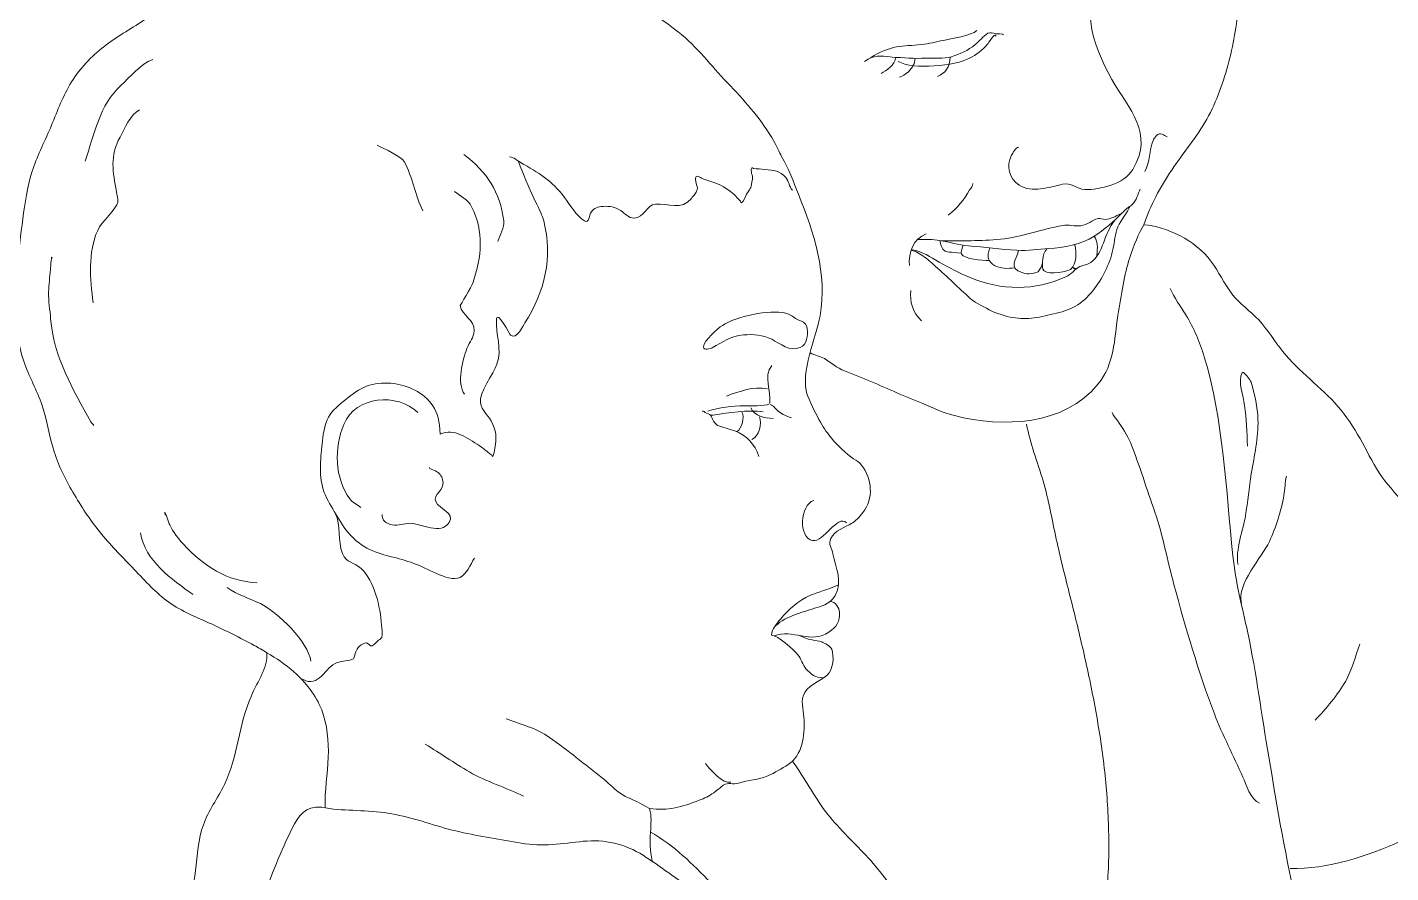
# Model space of a CAD drawing. Header units: feet. Extents: x 89 to 238, y -57 to 31.
# Drawn here: x 160.74 to 161.901, y -38.297 to -37.577 of the extents above; entities that cross this region are included whole.
import ezdxf

# ---------------------------------------------------------------- set-up
doc = ezdxf.new("R2010")
doc.units = ezdxf.units.FT
doc.header["$MEASUREMENT"] = 0
doc.layers.add('inner', color=1, linetype='Continuous')
doc.layers.add('outer', color=3, linetype='Continuous')

msp = doc.modelspace()

# ---------------------------------------------------------------- linework, layer by layer
at = {"layer": 'inner', "lineweight": 5}
for points, knots in [([(160.9103, -37.5403), (160.9208, -37.5364), (160.9324, -37.5339), (160.9372, -37.5314), (160.9662, -37.5163), (161, -37.5123), (161.0323, -37.51), (161.0539, -37.5086), (161.0748, -37.5093), (161.0962, -37.5103), (161.1081, -37.5109), (161.1205, -37.5094), (161.1323, -37.5116), (161.1901, -37.522), (161.2474, -37.5449), (161.294, -37.5812), (161.3104, -37.594), (161.3214, -37.6095), (161.3356, -37.6242), (161.3497, -37.6389), (161.3627, -37.6532), (161.3734, -37.6708), (161.3779, -37.6783), (161.3798, -37.6836), (161.3819, -37.6872), (161.388, -37.6975), (161.3918, -37.7082), (161.3962, -37.7193), (161.4094, -37.7519), (161.421, -37.7872), (161.4146, -37.8227), (161.4113, -37.8411), (161.3975, -37.8706), (161.4037, -37.8902), (161.4122, -37.9101), (161.4181, -37.9195), (161.4243, -37.9271), (161.4296, -37.9335), (161.4365, -37.9398), (161.4432, -37.9447), (161.4454, -37.9462), (161.4482, -37.9476), (161.45, -37.9499), (161.459, -37.9619), (161.4604, -37.9783), (161.4511, -37.9903), (161.4484, -37.9943), (161.4445, -37.9979), (161.4417, -37.9995), (161.4355, -38.0031), (161.4272, -38.0055), (161.4237, -38.0125), (161.4215, -38.0169), (161.4246, -38.0212), (161.4255, -38.0254), (161.4283, -38.0375), (161.4337, -38.0488), (161.4276, -38.061), (161.4221, -38.0695), (161.4152, -38.0699), (161.41, -38.0718), (161.399, -38.0758), (161.3831, -38.0789), (161.3752, -38.0886)], [0, 0, 0, 0, 1, 1, 1, 2, 2, 2, 3, 3, 3, 4, 4, 4, 5, 5, 5, 6, 6, 6, 7, 7, 7, 8, 8, 8, 9, 9, 9, 10, 10, 10, 10.876659, 10.876659, 10.876659, 11.876659, 11.876659, 11.876659, 12.876659, 12.876659, 12.876659, 13.876659, 13.876659, 13.876659, 14.876659, 14.876659, 14.876659, 15.876659, 15.876659, 15.876659, 16.876659, 16.876659, 16.876659, 17.876659, 17.876659, 17.876659, 18.876659, 18.876659, 18.876659, 19.876659, 19.876659, 19.876659, 20.768476, 20.768476, 20.768476, 20.768476]), ([(161.5838, -37.6793), (161.5811, -37.6795), (161.5788, -37.684), (161.5777, -37.6861), (161.573, -37.6955), (161.5752, -37.7056), (161.5841, -37.7115), (161.5949, -37.7185), (161.6099, -37.7132), (161.6211, -37.7107), (161.6282, -37.7091), (161.6332, -37.7149), (161.64, -37.7152), (161.6529, -37.7156), (161.6735, -37.7106), (161.6809, -37.6982), (161.6994, -37.6671), (161.6776, -37.6472), (161.6632, -37.6216), (161.6457, -37.5904), (161.6337, -37.5551), (161.659, -37.5244)], [0, 0, 0, 0, 1, 1, 1, 2, 2, 2, 3, 3, 3, 4, 4, 4, 5, 5, 5, 6, 6, 6, 7, 7, 7, 7]), ([(161.5708, -37.5836), (161.5714, -37.5825), (161.5644, -37.5826), (161.5639, -37.5826), (161.5617, -37.5823), (161.5597, -37.5809), (161.5576, -37.5822), (161.5534, -37.5849), (161.5504, -37.5887), (161.5467, -37.5918), (161.5405, -37.597), (161.5341, -37.5998), (161.5265, -37.6021), (161.5194, -37.6043), (161.512, -37.6032), (161.5047, -37.6034), (161.4951, -37.6038), (161.4854, -37.6032), (161.4759, -37.6024), (161.4653, -37.6016), (161.4613, -37.6002), (161.4524, -37.6061)], [0, 0, 0, 0, 1, 1, 1, 2, 2, 2, 3, 3, 3, 4, 4, 4, 5, 5, 5, 6, 6, 6, 7, 7, 7, 7]), ([(161.548, -37.5799), (161.5438, -37.5841), (161.5257, -37.5869), (161.5195, -37.5882), (161.5134, -37.5895), (161.5074, -37.5912), (161.501, -37.5918), (161.4845, -37.5934), (161.4748, -37.5919), (161.4577, -37.6032)], [0, 0, 0, 0, 1, 1, 1, 2, 2, 2, 3, 3, 3, 3]), ([(161.5646, -37.5846), (161.5629, -37.5812), (161.5577, -37.591), (161.5573, -37.5915), (161.5533, -37.5963), (161.5475, -37.6005), (161.542, -37.6034), (161.5298, -37.61), (161.4938, -37.6136), (161.4812, -37.6061)], [0, 0, 0, 0, 1, 1, 1, 2, 2, 2, 3, 3, 3, 3]), ([(160.8463, -37.6044), (160.8362, -37.6085), (160.8267, -37.6197), (160.8194, -37.6264), (160.801, -37.6432), (160.7964, -37.6687), (160.7888, -37.691)], [0, 0, 0, 0, 1, 1, 1, 2, 2, 2, 2]), ([(161.4955, -37.6035), (161.4954, -37.6081), (161.4935, -37.611), (161.4898, -37.615), (161.4877, -37.6172), (161.4845, -37.6189), (161.4822, -37.6196)], [0, 0, 0, 0, 1, 1, 1, 2, 2, 2, 2]), ([(160.8351, -37.6474), (160.8267, -37.6515), (160.8228, -37.6633), (160.8186, -37.6706), (160.8094, -37.6868), (160.8126, -37.7004), (160.8154, -37.7172), (160.8159, -37.7201), (160.817, -37.723), (160.8166, -37.7259), (160.8158, -37.7314), (160.8027, -37.7428), (160.7995, -37.75), (160.7911, -37.7688), (160.7929, -37.7916), (160.7956, -37.8116)], [0, 0, 0, 0, 1, 1, 1, 2, 2, 2, 3, 3, 3, 4, 4, 4, 5, 5, 5, 5]), ([(161.6911, -37.6998), (161.6959, -37.6918), (161.6948, -37.6818), (161.6982, -37.6734), (161.6992, -37.6711), (161.7027, -37.6666), (161.7058, -37.668), (161.7074, -37.6686), (161.7087, -37.6698), (161.7102, -37.6704)], [0, 0, 0, 0, 1, 1, 1, 2, 2, 2, 3, 3, 3, 3]), ([(161.0375, -37.6776), (161.0434, -37.6802), (161.058, -37.6873), (161.0604, -37.6915), (161.0679, -37.7047), (161.0697, -37.7201), (161.0763, -37.7335)], [0, 0, 0, 0, 1, 1, 1, 2, 2, 2, 2]), ([(161.1112, -37.6853), (161.1311, -37.7005), (161.142, -37.7172), (161.1453, -37.7418), (161.1461, -37.7478), (161.142, -37.7536), (161.1402, -37.7594)], [0, 0, 0, 0, 1, 1, 1, 2, 2, 2, 2]), ([(161.1574, -37.6908), (161.1703, -37.7244), (161.177, -37.733), (161.1793, -37.7419), (161.1872, -37.7735), (161.1802, -37.8019), (161.1632, -37.8289), (161.1622, -37.8307), (161.1559, -37.8436), (161.1511, -37.8394), (161.1506, -37.839), (161.1395, -37.8177), (161.139, -37.8255), (161.1381, -37.8391), (161.1442, -37.8504), (161.1395, -37.8641), (161.1368, -37.8721), (161.124, -37.8884), (161.1255, -37.8965), (161.127, -37.9042), (161.1308, -37.9058), (161.1345, -37.9123), (161.139, -37.9204), (161.1394, -37.9264), (161.1376, -37.9356), (161.1372, -37.938), (161.1369, -37.9405), (161.1359, -37.9426), (161.1357, -37.9431), (161.1354, -37.9418), (161.135, -37.9414), (161.1341, -37.9406), (161.133, -37.9399), (161.132, -37.9391), (161.1295, -37.9372), (161.1271, -37.935), (161.1244, -37.9333), (161.1145, -37.9273), (161.103, -37.9178), (161.0912, -37.9236), (161.0907, -37.9126), (161.0867, -37.8982), (161.0701, -37.8848), (161.0494, -37.8789), (161.0277, -37.881), (161.0108, -37.8938), (160.9937, -37.9079), (160.9908, -37.9292), (160.9886, -37.9501), (160.9898, -37.9711), (161.0011, -37.9896), (161.0115, -38.0078), (161.028, -38.0219), (161.0483, -38.0278), (161.0691, -38.0329), (161.087, -38.0422), (161.1102, -38.0511), (161.117, -38.0347), (161.1203, -38.0291)], [0, 0, 0, 0, 1, 1, 1, 2, 2, 2, 3, 3, 3, 4, 4, 4, 5, 5, 5, 6, 6, 6, 7, 7, 7, 8, 8, 8, 9, 9, 9, 10, 10, 10, 11, 11, 11, 12, 12, 12, 13, 13, 13, 14, 15, 16, 17, 18, 19, 20, 21, 22, 23, 24, 25, 26, 27, 28, 29, 30, 30, 30, 30]), ([(161.1502, -37.6875), (161.1546, -37.688), (161.1558, -37.6901), (161.1596, -37.6923), (161.1748, -37.7009), (161.1863, -37.7075), (161.1969, -37.7219), (161.2013, -37.7278), (161.2073, -37.738), (161.2139, -37.742), (161.218, -37.7444), (161.218, -37.7366), (161.2197, -37.7344), (161.2223, -37.7309), (161.2255, -37.7298), (161.2299, -37.7296), (161.2357, -37.7293), (161.2398, -37.7301), (161.2446, -37.7331), (161.2483, -37.7353), (161.2514, -37.7397), (161.2564, -37.7396), (161.2647, -37.7395), (161.2668, -37.7283), (161.2744, -37.7276), (161.2854, -37.7267), (161.2967, -37.7337), (161.305, -37.7228), (161.3052, -37.7225), (161.3097, -37.718), (161.3101, -37.7153), (161.3105, -37.7122), (161.3075, -37.7071), (161.3087, -37.7047), (161.3097, -37.7025), (161.3134, -37.7058), (161.3157, -37.7064), (161.3249, -37.7091), (161.3339, -37.7127), (161.3412, -37.7193), (161.3432, -37.7211), (161.345, -37.7233), (161.3468, -37.7253), (161.3471, -37.7257), (161.3472, -37.7268), (161.3476, -37.7266), (161.3502, -37.7253), (161.3505, -37.7216), (161.352, -37.7192), (161.3563, -37.7126), (161.3556, -37.7149), (161.3571, -37.7063), (161.3575, -37.7035), (161.3549, -37.6996), (161.3565, -37.6968), (161.3567, -37.6964), (161.3574, -37.6973), (161.3579, -37.6973), (161.3611, -37.6977), (161.3643, -37.6977), (161.3675, -37.6981), (161.3756, -37.6989), (161.3798, -37.6988), (161.3854, -37.7051), (161.3883, -37.7084), (161.3881, -37.7127), (161.391, -37.7159)], [0, 0, 0, 0, 1, 1, 1, 2, 2, 2, 3, 3, 3, 4, 4, 4, 5, 5, 5, 6, 6, 6, 7, 7, 7, 8, 8, 8, 9, 9, 9, 10, 10, 10, 11, 11, 11, 12, 12, 12, 13, 13, 13, 14, 14, 14, 15, 15, 15, 16, 16, 16, 17, 17, 17, 18, 18, 18, 19, 19, 19, 20, 20, 20, 21, 21, 21, 22, 22, 22, 22]), ([(161.5446, -37.7102), (161.5449, -37.7123), (161.5431, -37.7138), (161.542, -37.7156), (161.5369, -37.724), (161.5319, -37.7312), (161.5236, -37.737)], [0, 0, 0, 0, 1, 1, 1, 2, 2, 2, 2]), ([(161.1032, -37.7169), (161.1085, -37.721), (161.1146, -37.7235), (161.1179, -37.7299), (161.1286, -37.7508), (161.1264, -37.7728), (161.1191, -37.7942), (161.1177, -37.7984), (161.1082, -37.8137), (161.1082, -37.814), (161.1094, -37.8227), (161.1205, -37.8258), (161.12, -37.8355), (161.1197, -37.842), (161.1164, -37.8442), (161.1139, -37.8506), (161.1101, -37.8604), (161.1052, -37.88), (161.1117, -37.8896)], [0, 0, 0, 0, 1, 1, 1, 2, 2, 2, 3, 3, 3, 4, 4, 4, 5, 5, 5, 6, 6, 6, 6]), ([(161.4976, -37.7577), (161.5045, -37.7578), (161.5107, -37.7577), (161.5164, -37.7586), (161.5246, -37.7599), (161.5325, -37.7626), (161.5409, -37.7632), (161.5547, -37.7643), (161.5684, -37.7663), (161.5823, -37.767), (161.5915, -37.7675), (161.6004, -37.7659), (161.6095, -37.7654), (161.6217, -37.7648), (161.6374, -37.762), (161.6479, -37.7551), (161.6567, -37.7492), (161.6645, -37.743), (161.6718, -37.7352), (161.6747, -37.7322), (161.6772, -37.7306), (161.6803, -37.7281), (161.6842, -37.7249), (161.6852, -37.719), (161.6873, -37.7148)], [0, 0, 0, 0, 1, 1, 1, 2, 2, 2, 3, 3, 3, 4, 4, 4, 5, 5, 5, 6, 6, 6, 7, 7, 7, 8, 8, 8, 8]), ([(161.4921, -37.7669), (161.493, -37.7674), (161.496, -37.768), (161.4979, -37.7691), (161.5018, -37.7713), (161.5055, -37.7741), (161.5089, -37.7771), (161.5192, -37.7861), (161.5289, -37.7954), (161.5389, -37.8047), (161.542, -37.8076), (161.545, -37.811), (161.5562, -37.8163), (161.5623, -37.8199), (161.5773, -37.825), (161.5942, -37.8256), (161.6134, -37.8214), (161.6329, -37.8161), (161.6475, -37.802), (161.658, -37.7852), (161.665, -37.7664), (161.6662, -37.7459), (161.6762, -37.7351), (161.6786, -37.7294)], [0, 0, 0, 0, 1, 1, 1, 2, 2, 2, 3, 3, 3, 5, 5, 5, 6, 7, 8, 9, 10, 11, 12, 13, 14.074907, 14.074907, 14.074907, 14.074907]), ([(161.6904, -37.7452), (161.6861, -37.752), (161.6816, -37.763), (161.6781, -37.7739), (161.674, -37.7869), (161.671, -37.8047), (161.6682, -37.8226), (161.665, -37.8437), (161.6655, -37.8632), (161.6514, -37.8808), (161.6228, -37.9166), (161.5702, -37.9181), (161.529, -37.9078), (161.5198, -37.9055), (161.5107, -37.9012), (161.502, -37.8976), (161.4871, -37.8916), (161.4726, -37.8851), (161.4579, -37.8787), (161.4505, -37.8755), (161.4429, -37.8727), (161.4354, -37.8697), (161.4292, -37.8672), (161.4239, -37.8628), (161.4183, -37.8592), (161.4153, -37.8573), (161.41, -37.8567), (161.4061, -37.8542)], [0, 0, 0, 0, 1, 1, 1, 2, 2, 2, 3, 3, 3, 4, 4, 4, 5, 5, 5, 6, 6, 6, 7, 7, 7, 8, 8, 8, 9, 9, 9, 9]), ([(161.4923, -37.7664), (161.5023, -37.7679), (161.5083, -37.7728), (161.5159, -37.7771), (161.5244, -37.7819), (161.5333, -37.7864), (161.5423, -37.7902), (161.5691, -37.8013), (161.5974, -37.8017), (161.6239, -37.7896), (161.6286, -37.7875), (161.6315, -37.783), (161.6359, -37.7809), (161.6389, -37.7795), (161.6424, -37.7794), (161.6452, -37.7774), (161.6563, -37.7693), (161.6556, -37.7536), (161.666, -37.741)], [0, 0, 0, 0, 1, 1, 1, 2, 2, 2, 3, 3, 3, 4, 4, 4, 5, 5, 5, 6, 6, 6, 6]), ([(161.6717, -37.7354), (161.6651, -37.7385), (161.6622, -37.7404), (161.6574, -37.7407), (161.6557, -37.7407), (161.6526, -37.7395), (161.6514, -37.7398), (161.6463, -37.7414), (161.6423, -37.7453), (161.6367, -37.7461), (161.6316, -37.7469), (161.6265, -37.7448), (161.6212, -37.7458), (161.6035, -37.7491), (161.5865, -37.7557), (161.5684, -37.7575), (161.5517, -37.7592), (161.5347, -37.7589), (161.518, -37.7589)], [0, 0, 0, 0, 1, 1, 1, 2, 2, 2, 3, 3, 3, 4, 4, 4, 5, 5, 5, 5.929969, 5.929969, 5.929969, 5.929969]), ([(161.517, -37.7587), (161.5162, -37.7616), (161.5192, -37.7663), (161.5205, -37.7673), (161.5222, -37.7687), (161.525, -37.7683), (161.5348, -37.7694)], [0, 0, 0, 0, 1, 1, 1, 2, 2, 2, 2]), ([(161.5364, -37.7627), (161.5362, -37.7645), (161.534, -37.7684), (161.5351, -37.7702), (161.5377, -37.7746), (161.5525, -37.7758), (161.5587, -37.7757)], [-0.060691, -0.060691, -0.060691, -0.060691, 1, 1, 1, 2, 2, 2, 2]), ([(161.5835, -37.7672), (161.5818, -37.7753), (161.5745, -37.7822), (161.5866, -37.7859), (161.5891, -37.7867), (161.5901, -37.787), (161.5926, -37.787), (161.5954, -37.787), (161.5977, -37.7862), (161.6003, -37.7853), (161.6028, -37.7818), (161.6035, -37.7807), (161.604, -37.778)], [0, 0, 0, 0, 1, 1, 1, 2, 2, 2, 3, 3, 3, 4, 4, 4, 4]), ([(161.6316, -37.7624), (161.6331, -37.7699), (161.6334, -37.7775), (161.628, -37.7834), (161.6204, -37.7864), (161.6059, -37.7879), (161.6043, -37.783), (161.6035, -37.7806), (161.604, -37.7771), (161.6043, -37.7747), (161.6046, -37.7718), (161.6055, -37.768), (161.6076, -37.7659)], [0, 0, 0, 0, 1, 1, 1, 2, 2, 2, 3, 3, 3, 4, 4, 4, 4]), ([(160.7606, -37.7736), (160.7601, -37.7703), (160.7595, -37.78), (160.7592, -37.7833), (160.7586, -37.7897), (160.758, -37.7961), (160.7577, -37.8025), (160.7574, -37.8101), (160.7589, -37.8177), (160.7594, -37.8253), (160.7618, -37.8572), (160.7785, -37.886), (160.7937, -37.913), (160.7944, -37.9141), (160.7954, -37.915), (160.7962, -37.9161)], [0, 0, 0, 0, 1, 1, 1, 2, 2, 2, 3, 3, 3, 4, 4, 4, 5, 5, 5, 5]), ([(161.7128, -37.7994), (161.7158, -37.8073), (161.7219, -37.815), (161.7262, -37.8221), (161.7329, -37.8334), (161.738, -37.8451), (161.7418, -37.8577), (161.7582, -37.9124), (161.7602, -37.9707), (161.7661, -38.0271), (161.7685, -38.0496), (161.774, -38.0707), (161.7788, -38.0927), (161.7862, -38.1275), (161.7907, -38.1633), (161.7967, -38.1984), (161.8041, -38.2419), (161.8111, -38.286), (161.8218, -38.3288), (161.8248, -38.3407), (161.8326, -38.3566), (161.8368, -38.3697)], [0, 0, 0, 0, 1, 1, 1, 2, 2, 2, 3, 3, 3, 4, 4, 4, 5, 5, 5, 6, 6, 6, 7, 7, 7, 7]), ([(161.3988, -37.8273), (161.4013, -37.8279), (161.4036, -37.8318), (161.4037, -37.8338), (161.404, -37.8397), (161.4041, -37.847), (161.3976, -37.8498), (161.3887, -37.8536), (161.3809, -37.8465), (161.3734, -37.8428), (161.3655, -37.8389), (161.3581, -37.8383), (161.3494, -37.8391), (161.3384, -37.8402), (161.3322, -37.8448), (161.3228, -37.85), (161.3216, -37.8506), (161.3152, -37.853), (161.3154, -37.8492), (161.3157, -37.844), (161.3275, -37.8335), (161.3314, -37.831), (161.3431, -37.8232), (161.3713, -37.8171), (161.3855, -37.8206), (161.3901, -37.8217), (161.3942, -37.8262), (161.3988, -37.8273)], [0, 0, 0, 0, 1, 1, 1, 2, 2, 2, 3, 3, 3, 4, 4, 4, 5, 5, 5, 6, 6, 6, 7, 7, 7, 8, 8, 8, 9, 9, 9, 9]), ([(161.7706, -38.0346), (161.7679, -38.0233), (161.7751, -38.0039), (161.7769, -37.993), (161.7788, -37.9811), (161.7798, -37.9691), (161.7818, -37.9573), (161.7844, -37.9419), (161.7879, -37.9268), (161.7875, -37.9111), (161.7872, -37.9009), (161.7846, -37.8893), (161.7817, -37.8794), (161.7809, -37.8766), (161.7773, -37.8731), (161.7751, -37.8712), (161.7748, -37.871), (161.7742, -37.8707), (161.7741, -37.871), (161.7702, -37.8789), (161.775, -37.891), (161.7761, -37.8989), (161.7779, -37.9107), (161.7781, -37.9217), (161.7785, -37.9338)], [0, 0, 0, 0, 1, 1, 1, 2, 2, 2, 3, 3, 3, 4, 4, 4, 5, 5, 5, 6, 6, 6, 7, 7, 7, 8, 8, 8, 8]), ([(161.0722, -37.9051), (161.0546, -37.8884), (161.0193, -37.8906), (161.009, -37.9153), (161.0008, -37.9348), (161.0011, -37.9614), (161.0142, -37.9788), (161.0166, -37.982), (161.0205, -37.9836), (161.0236, -37.9859)], [0, 0, 0, 0, 1, 1, 1, 2, 2, 2, 3, 3, 3, 3]), ([(161.3142, -37.9039), (161.316, -37.9036), (161.3193, -37.9079), (161.3237, -37.9073), (161.3376, -37.9052), (161.3523, -37.9027), (161.3663, -37.9046)], [0, 0, 0, 0, 1, 1, 1, 2, 2, 2, 2]), ([(161.319, -37.9041), (161.3288, -37.9009), (161.3399, -37.8995), (161.3502, -37.8995), (161.3547, -37.8994), (161.3674, -37.8999), (161.3716, -37.8978)], [0, 0, 0, 0, 1, 1, 1, 2, 2, 2, 2]), ([(161.3206, -37.9068), (161.3222, -37.9073), (161.3235, -37.9142), (161.3274, -37.9161), (161.332, -37.9182), (161.3372, -37.919), (161.3419, -37.9208), (161.3526, -37.9251), (161.3588, -37.932), (161.3626, -37.9425)], [0, 0, 0, 0, 1, 1, 1, 2, 2, 2, 3, 3, 3, 3]), ([(161.3723, -37.8983), (161.3752, -37.8993), (161.3768, -37.9023), (161.3792, -37.9042), (161.3828, -37.9071), (161.386, -37.9082), (161.3902, -37.9098)], [0, 0, 0, 0, 1, 1, 1, 2, 2, 2, 2]), ([(161.6634, -37.9051), (161.664, -37.9078), (161.6662, -37.9098), (161.6678, -37.912), (161.6717, -37.9174), (161.6764, -37.9246), (161.6789, -37.9308), (161.6867, -37.95), (161.6928, -37.9705), (161.6997, -37.9901), (161.7067, -38.0101), (161.7103, -38.0311), (161.7159, -38.0515), (161.726, -38.0886), (161.7366, -38.1257), (161.7504, -38.1617), (161.7574, -38.18), (161.7666, -38.1976), (161.7746, -38.2156), (161.7772, -38.2214), (161.7812, -38.235), (161.7888, -38.2378)], [0, 0, 0, 0, 1, 1, 1, 2, 2, 2, 3, 3, 3, 4, 4, 4, 5, 5, 5, 6, 6, 6, 7, 7, 7, 7]), ([(161.082, -37.9519), (161.0814, -37.9535), (161.0849, -37.9538), (161.0862, -37.9544), (161.0891, -37.9557), (161.0918, -37.9581), (161.0929, -37.9611), (161.0967, -37.9723), (161.0839, -37.9737), (161.0876, -37.9815), (161.09, -37.9866), (161.1038, -37.9908), (161.0988, -37.9988), (161.0917, -38.01), (161.075, -37.9996), (161.0654, -37.9995), (161.0598, -37.9994), (161.056, -38.0019), (161.0502, -38.0008), (161.0454, -37.9999), (161.0414, -37.9974), (161.0417, -37.9919)], [0, 0, 0, 0, 1, 1, 1, 2, 2, 2, 3, 3, 3, 4, 4, 4, 5, 5, 5, 6, 6, 6, 7, 7, 7, 7]), ([(161.8117, -37.9594), (161.8105, -37.9645), (161.8105, -37.9706), (161.8096, -37.9758), (161.8073, -37.9886), (161.8027, -38.0033), (161.7972, -38.0151), (161.7909, -38.0285), (161.7694, -38.0509), (161.7734, -38.0675)], [0, 0, 0, 0, 1, 1, 1, 2, 2, 2, 3, 3, 3, 3]), ([(160.8568, -37.9925), (160.8554, -37.9839), (160.8604, -38.0003), (160.8608, -38.0009), (160.8638, -38.0068), (160.868, -38.0125), (160.8725, -38.0173), (160.8896, -38.0357), (160.9096, -38.0492), (160.9352, -38.0501)], [0, 0, 0, 0, 1, 1, 1, 2, 2, 2, 3, 3, 3, 3]), ([(161.4093, -37.98), (161.3973, -37.984), (161.396, -38.0119), (161.4083, -38.0142), (161.4175, -38.0159), (161.4295, -37.9915), (161.4371, -37.999)], [0, 0, 0, 0, 1, 1, 1, 2, 2, 2, 2]), ([(161.0018, -37.991), (161.007, -38.0013), (161.0035, -38.0142), (161.0079, -38.0252), (161.0112, -38.0335), (161.0181, -38.0326), (161.0239, -38.038), (161.0352, -38.0484), (161.0402, -38.0712), (161.0412, -38.0859), (161.0414, -38.0877), (161.0421, -38.0951), (161.0413, -38.0967), (161.0406, -38.0982), (161.0388, -38.0987), (161.0377, -38.0999), (161.0291, -38.11), (161.0325, -38.0969), (161.0239, -38.1031), (161.0197, -38.1062), (161.0193, -38.109), (161.0178, -38.1135), (161.0177, -38.1139), (161.0178, -38.1147), (161.0173, -38.1149), (161.0134, -38.1168), (161.0077, -38.1167), (161.0035, -38.1181), (160.9931, -38.1217), (160.9878, -38.1404), (160.9742, -38.1323)], [-0.410119, -0.410119, -0.410119, -0.410119, 1, 1, 1, 2, 2, 2, 3, 3, 3, 4, 4, 4, 5, 5, 5, 6, 6, 6, 7, 7, 7, 8, 8, 8, 9, 9, 9, 10, 10, 10, 10]), ([(160.9098, -38.0542), (160.9183, -38.0604), (160.9286, -38.0634), (160.938, -38.0679), (160.9529, -38.075), (160.9785, -38.1004), (160.9811, -38.1169)], [0, 0, 0, 0, 1, 1, 1, 2, 2, 2, 2]), ([(161.4302, -38.0519), (161.421, -38.0563), (161.4135, -38.0577), (161.4065, -38.0608), (161.3958, -38.0656), (161.3882, -38.0721), (161.3809, -38.081), (161.3774, -38.0852), (161.374, -38.0891), (161.3732, -38.0947), (161.3787, -38.095), (161.3922, -38.1072), (161.3957, -38.1114), (161.3986, -38.115), (161.3996, -38.1198), (161.4026, -38.1233), (161.406, -38.1273), (161.4113, -38.1321), (161.4168, -38.1305)], [0, 0, 0, 0, 1, 1, 1, 2, 2, 2, 3, 3, 3, 4, 4, 4, 5, 5, 5, 6, 6, 6, 6]), ([(161.4233, -38.066), (161.4278, -38.0661), (161.431, -38.0718), (161.4312, -38.0752), (161.4316, -38.083), (161.4287, -38.0879), (161.4222, -38.0923), (161.407, -38.1026), (161.3909, -38.0892), (161.3755, -38.0953)], [0, 0, 0, 0, 1, 1, 1, 2, 2, 2, 2.9703, 2.9703, 2.9703, 2.9703]), ([(161.397, -38.0951), (161.4056, -38.0996), (161.4112, -38.0987), (161.416, -38.1005), (161.4185, -38.1014), (161.4235, -38.1043), (161.4245, -38.1067), (161.4268, -38.1125), (161.4258, -38.1245), (161.4206, -38.1289), (161.4141, -38.1345), (161.403, -38.1377), (161.4001, -38.1466), (161.3982, -38.1522), (161.4009, -38.1611), (161.4011, -38.1669), (161.4017, -38.1799), (161.3996, -38.1973), (161.3874, -38.205), (161.3821, -38.2084), (161.376, -38.212), (161.3702, -38.2145), (161.3624, -38.2179), (161.3531, -38.2183), (161.3451, -38.2207), (161.3402, -38.2222), (161.3367, -38.22), (161.3322, -38.2225), (161.3314, -38.2233), (161.3247, -38.2284), (161.3241, -38.2289), (161.32, -38.2321), (161.3163, -38.2336), (161.3116, -38.2354), (161.2975, -38.2409), (161.2847, -38.2446), (161.2695, -38.2424), (161.2729, -38.2555), (161.2673, -38.2687), (161.2717, -38.2872)], [0, 0, 0, 0, 1, 1, 1, 2, 2, 2, 3, 3, 3, 4, 4, 4, 5, 5, 5, 6, 6, 6, 7, 7, 7, 8, 8, 8, 9, 9, 9, 10, 10, 10, 11, 11, 11, 12, 12, 12, 13, 13, 13, 13]), ([(161.8742, -38.1024), (161.8705, -38.1125), (161.8676, -38.1244), (161.8622, -38.1338), (161.8552, -38.1458), (161.8457, -38.1572), (161.8361, -38.1671)], [0, 0, 0, 0, 1, 1, 1, 2, 2, 2, 2]), ([(160.9436, -38.1097), (160.9517, -38.1145), (160.9708, -38.1274), (160.9939, -38.1569), (160.9976, -38.2003), (160.9927, -38.2273), (160.9931, -38.2418)], [18.306396, 18.306396, 18.306396, 18.306396, 19, 20, 21, 22.0749, 22.0749, 22.0749, 22.0749]), ([(162.0542, -38.1574), (162.0447, -38.1695), (162.0389, -38.1799), (162.0308, -38.1889), (162.0205, -38.2001), (162.008, -38.2094), (161.9967, -38.2195), (161.9911, -38.2245), (161.9853, -38.23), (161.979, -38.2342), (161.957, -38.2487), (161.9332, -38.2588), (161.9094, -38.2699), (161.8811, -38.2831), (161.8466, -38.2942), (161.8149, -38.2934)], [0, 0, 0, 0, 1, 1, 1, 2, 2, 2, 3, 3, 3, 4, 4, 4, 5, 5, 5, 5]), ([(161.2695, -38.2424), (161.2605, -38.2375), (161.2567, -38.2353), (161.2516, -38.2334), (161.2436, -38.2304), (161.236, -38.2217), (161.2294, -38.2166), (161.2145, -38.2049), (161.1997, -38.1929), (161.1843, -38.1819), (161.1732, -38.1739), (161.1601, -38.1708), (161.1474, -38.1661)], [0, 0, 0, 0, 1, 1, 1, 2, 2, 2, 3, 3, 3, 4, 4, 4, 4]), ([(161.0784, -38.1876), (161.0912, -38.1953), (161.1031, -38.2037), (161.116, -38.2112), (161.1305, -38.2197), (161.1471, -38.2244), (161.1621, -38.2319)], [0, 0, 0, 0, 1, 1, 1, 2, 2, 2, 2]), ([(161.0838, -38.453), (161.087, -38.4734), (161.0897, -38.5153), (161.1141, -38.5726), (161.1197, -38.6343), (161.1327, -38.6949), (161.162, -38.7509), (161.1694, -38.8128), (161.1924, -38.8697), (161.2015, -38.9348), (161.2455, -38.9535), (161.2549, -38.9717), (161.2659, -38.9583), (161.3008, -38.9477), (161.3512, -38.9348), (161.4011, -38.9195), (161.4486, -38.8978), (161.4961, -38.8769), (161.544, -38.8551), (161.5832, -38.821), (161.6249, -38.7894), (161.6446, -38.7596), (161.662, -38.7495), (161.6524, -38.7418), (161.6274, -38.7325), (161.6123, -38.6959), (161.5809, -38.6744), (161.5587, -38.644), (161.5307, -38.6192), (161.4998, -38.5983), (161.484, -38.5628), (161.4518, -38.5416), (161.4326, -38.5104), (161.4239, -38.4732), (161.4007, -38.4438), (161.3808, -38.4107), (161.3815, -38.4062), (161.3759, -38.3993), (161.3658, -38.3847), (161.3495, -38.3637), (161.3352, -38.3413), (161.3189, -38.3199), (161.2966, -38.305), (161.275, -38.2895), (161.2529, -38.2746), (161.2262, -38.2684), (161.1998, -38.2719), (161.1734, -38.2746), (161.147, -38.2694), (161.1208, -38.2652), (161.0947, -38.2595), (161.0695, -38.251), (161.0435, -38.2451), (161.0168, -38.2439), (160.999, -38.2432), (160.9903, -38.2413), (160.9761, -38.2396), (160.9644, -38.2588), (160.9517, -38.2888), (160.9386, -38.3217), (160.9279, -38.3547), (160.916, -38.3875), (160.9009, -38.419), (160.8867, -38.4504), (160.8686, -38.4819), (160.8719, -38.516), (160.8618, -38.5486), (160.8573, -38.5832), (160.8471, -38.6167), (160.8456, -38.6515), (160.8436, -38.6867), (160.8275, -38.7182), (160.8204, -38.7524), (160.815, -38.775), (160.8136, -38.7865), (160.8104, -38.8037), (160.8033, -38.8244), (160.7896, -38.8524), (160.7899, -38.8854), (160.7823, -38.9166), (160.783, -38.9383), (160.7815, -38.9489)], [0, 0, 0, 0, 1, 2, 3, 4, 5, 6, 7, 8, 9, 9, 9, 10, 11, 12, 13, 14, 15, 16, 17, 18, 18, 18, 19, 20, 21, 22, 23, 24, 25, 26, 27, 28, 29, 30, 30, 30, 31, 32, 33, 34, 35, 36, 37, 38, 39, 40, 41, 42, 43, 44, 45, 46, 47, 47, 47, 48, 49, 50, 51, 52, 53, 54, 55, 56, 57, 58, 59, 60, 61, 62, 63, 64, 64, 64, 65, 66, 67, 68, 69, 69, 69, 69]), ([(161.6602, -38.7506), (161.6777, -38.7599), (161.6968, -38.7642), (161.7133, -38.7656), (161.7203, -38.7662), (161.7275, -38.7655), (161.7345, -38.7662), (161.7437, -38.767), (161.7528, -38.7704), (161.762, -38.771), (161.7765, -38.772), (161.7912, -38.7739), (161.8053, -38.7771), (161.8184, -38.78), (161.8318, -38.7837), (161.8456, -38.7832), (161.8343, -38.782), (161.8142, -38.7705), (161.781, -38.762), (161.748, -38.7568), (161.7119, -38.7551), (161.6918, -38.7246), (161.6656, -38.7035), (161.6501, -38.6867), (161.6408, -38.6802), (161.6547, -38.6693), (161.6478, -38.6675), (161.6086, -38.632), (161.5873, -38.6035), (161.5547, -38.5914), (161.5308, -38.567), (161.5126, -38.5384), (161.4906, -38.5125), (161.4606, -38.4941), (161.4487, -38.4621), (161.4323, -38.4324), (161.4113, -38.4059), (161.3895, -38.3796), (161.3592, -38.3627), (161.3455, -38.3301), (161.3218, -38.3059), (161.2982, -38.2816), (161.28, -38.2681), (161.2702, -38.2624)], [0, 0, 0, 0, 1, 1, 1, 2, 2, 2, 3, 3, 3, 4, 4, 4, 5, 5, 5, 6, 7, 8, 9, 10, 11, 12, 12, 12, 13, 14, 15, 16, 17, 18, 19, 20, 21, 22, 23, 24, 25, 26, 27, 28, 29, 29, 29, 29])]:
    msp.add_open_spline(points, degree=3, knots=knots, dxfattribs=at)
for points in [[(161.4789, -37.6027), (161.4785, -37.6093), (161.4709, -37.6139), (161.4666, -37.6163)], [(161.5253, -37.6024), (161.5252, -37.6107), (161.5211, -37.6166), (161.5146, -37.619)], [(161.5051, -37.753), (161.4938, -37.757), (161.4897, -37.7692), (161.4907, -37.7799)], [(161.648, -37.755), (161.6511, -37.7593), (161.6513, -37.764), (161.6501, -37.7725)], [(161.5593, -37.765), (161.5525, -37.78), (161.5691, -37.7841), (161.5803, -37.7818)], [(161.4919, -37.8011), (161.4907, -37.8111), (161.4936, -37.82), (161.501, -37.827)], [(161.3734, -37.8651), (161.3662, -37.8748), (161.3729, -37.8866), (161.3718, -37.8972)], [(161.3699, -37.8849), (161.3577, -37.8825), (161.3461, -37.8873), (161.3348, -37.8911)], [(161.348, -37.9049), (161.3508, -37.9089), (161.3478, -37.9188), (161.3441, -37.9214)], [(161.3556, -37.9011), (161.3593, -37.9086), (161.3671, -37.9098), (161.3746, -37.9103)], [(161.363, -37.9087), (161.3651, -37.9147), (161.363, -37.9254), (161.3565, -37.928)], [(161.3915, -38.2026), (161.4015, -38.2162), (161.4167, -38.2468), (161.4547, -38.2811), (161.4854, -38.3213), (161.514, -38.3637), (161.5488, -38.3986), (161.5901, -38.4361), (161.6427, -38.4161), (161.65, -38.3609), (161.6603, -38.3126), (161.661, -38.2614), (161.6577, -38.211), (161.6501, -38.1608), (161.6398, -38.1112), (161.6277, -38.0621), (161.6151, -38.013), (161.6064, -37.9631), (161.5932, -37.9311), (161.5905, -37.9151)], [(160.8358, -38.0076), (160.8396, -38.0314), (160.8627, -38.0472), (160.8808, -38.0602)], [(161.3386, -38.22), (161.3316, -38.222), (161.3209, -38.2087), (161.3171, -38.2041)]]:
    msp.add_open_spline(points, degree=3, dxfattribs=at)
at = {"layer": 'inner'}
msp.add_open_spline([(161.6297, -37.7813), (161.6308, -37.7828), (161.6336, -37.7823)], degree=2, dxfattribs=at)
at = {"layer": 'outer', "lineweight": 5}
msp.add_open_spline([(160.9436, -38.1097), (160.9443, -38.1221), (160.9275, -38.1458), (160.9193, -38.1846), (160.9098, -38.2231), (160.8858, -38.2547), (160.8838, -38.2956), (160.8759, -38.3341), (160.8695, -38.3732), (160.8525, -38.4095), (160.8502, -38.4494), (160.8443, -38.4884), (160.8411, -38.528), (160.831, -38.5663), (160.8157, -38.6028), (160.8046, -38.6411), (160.8001, -38.6795), (160.7785, -38.719), (160.797, -38.7485), (160.7802, -38.7893), (160.775, -38.8275), (160.7665, -38.8667), (160.77, -38.9063), (160.7768, -38.9321), (160.7815, -38.9489), (160.7797, -38.9655), (160.7704, -38.9984), (160.7553, -39.0472), (160.7534, -39.0987), (160.734, -39.1458), (160.7206, -39.1948), (160.7026, -39.2424), (160.6923, -39.2923), (160.6833, -39.3422), (160.679, -39.3929), (160.6731, -39.4434), (160.668, -39.494), (160.6599, -39.5442), (160.6461, -39.5934), (160.636, -39.6427), (160.6544, -39.6852), (160.6419, -39.7378), (160.6353, -39.7874), (160.6276, -39.838), (160.6125, -39.8864), (160.6037, -39.9366), (160.5942, -39.9865), (160.5829, -40.0361), (160.5727, -40.0857), (160.5664, -40.1363), (160.5515, -40.1852), (160.5524, -40.237), (160.599, -40.2684), (160.6457, -40.2848), (160.6944, -40.2994), (160.7463, -40.3037), (160.789, -40.3334), (160.8232, -40.3341), (160.8401, -40.3341), (160.8362, -40.3759), (160.8184, -40.4176), (160.8059, -40.4551), (160.7958, -40.4878), (160.786, -40.5123), (160.7757, -40.55), (160.7658, -40.5844), (160.7601, -40.621), (160.755, -40.6769), (160.7593, -40.7186), (160.763, -40.7596), (160.7671, -40.8011), (160.7765, -40.843), (160.784, -40.8955), (160.7896, -40.9491), (160.7896, -41.013), (160.7896, -41.0293), (160.7896, -41.0457), (160.7896, -41.0621), (160.7896, -41.0801), (160.7887, -41.0844), (160.7816, -41.0857), (160.7806, -41.0899), (160.7814, -41.1071), (160.7814, -41.1259), (160.7837, -41.1465), (160.7814, -41.1652), (160.7774, -41.1971), (160.7708, -41.2284), (160.7708, -41.2739), (160.7693, -41.3134), (160.7829, -41.3274), (160.7911, -41.3372), (160.8026, -41.3416), (160.8135, -41.346), (160.8139, -41.3462), (160.8142, -41.3463), (160.8146, -41.3464), (160.6629, -41.3464), (160.5113, -41.3464), (160.3596, -41.3464), (160.2998, -41.3464), (160.2661, -41.3719), (160.2585, -41.4228), (160.2113, -41.7385), (160.1641, -42.0541), (160.1169, -42.3697), (160.2254, -42.3697), (160.3339, -42.3697), (160.4425, -42.3697), (160.4773, -42.1367), (160.5121, -41.9038), (160.547, -41.6708), (160.5546, -41.6199), (160.5883, -41.5944), (160.6481, -41.5944), (160.7625, -41.5944), (160.8768, -41.5944), (160.9912, -41.5944), (160.9904, -41.6167), (160.9776, -41.6596), (160.9756, -41.7265), (160.9582, -41.7908), (160.9482, -41.8564), (160.9394, -41.9226), (160.9462, -41.9897), (160.9326, -42.0329), (160.9326, -42.055), (160.9551, -42.0549), (160.9725, -42.0549), (160.9832, -42.0584), (160.996, -42.0593), (160.9915, -42.1725), (160.9386, -42.2314), (160.9169, -42.2981), (160.9169, -42.3406), (160.9384, -42.3697), (161.2122, -42.3697), (161.486, -42.3697), (161.7599, -42.3697), (161.7599, -42.0541), (161.7599, -41.7385), (161.7599, -41.4228), (161.7522, -41.3719), (161.7185, -41.3464), (161.6587, -41.3464), (161.5763, -41.3464), (161.4939, -41.3464), (161.4115, -41.3464), (161.4155, -41.3054), (161.4382, -41.22), (161.4396, -41.1599), (161.4609, -41.0252), (161.4609, -41.0037), (161.4674, -40.9609), (161.4859, -40.899), (161.5015, -40.8363), (161.5064, -40.7714), (161.5287, -40.7105), (161.5433, -40.6476), (161.5659, -40.5869), (161.5758, -40.5228), (161.581, -40.4587), (161.5903, -40.3947), (161.5945, -40.3302), (161.6081, -40.289), (161.6096, -40.2674), (161.6096, -40.2534), (161.6205, -40.2269), (161.6211, -40.1852), (161.6257, -40.1436), (161.6288, -40.102), (161.6317, -40.0604), (161.6365, -40.0188), (161.647, -39.9783), (161.6534, -39.937), (161.656, -39.8953), (161.6605, -39.8538), (161.6559, -39.8121), (161.6569, -39.7703), (161.6574, -39.7287), (161.666, -39.6875), (161.6676, -39.6462), (161.6687, -39.6031), (161.6947, -39.5854), (161.7008, -39.5732), (161.7039, -39.5669), (161.7142, -39.5571), (161.7269, -39.5408), (161.7366, -39.5216), (161.7297, -39.5003), (161.7426, -39.482), (161.7512, -39.4633), (161.7623, -39.4454), (161.7719, -39.4269), (161.7769, -39.4063), (161.7787, -39.3855), (161.7791, -39.3645), (161.7841, -39.344), (161.7889, -39.3237), (161.7936, -39.3033), (161.7974, -39.2826), (161.7981, -39.2616), (161.8019, -39.2481), (161.802, -39.241), (161.809, -39.2436), (161.8169, -39.2474), (161.829, -39.2529), (161.8416, -39.2567), (161.8544, -39.2605), (161.8679, -39.2593), (161.8799, -39.2538), (161.8907, -39.2468), (161.9033, -39.2428), (161.9155, -39.237), (161.9208, -39.2219), (161.936, -39.2261), (161.9482, -39.2204), (161.9588, -39.2126), (161.9688, -39.2039), (161.9774, -39.1939), (161.9919, -39.1944), (162.0019, -39.185), (162.0116, -39.1762), (162.0194, -39.1655), (162.0299, -39.1565), (162.0308, -39.1425), (162.0298, -39.134), (162.0296, -39.1295), (162.0396, -39.1293), (162.0496, -39.1273), (162.0586, -39.1218), (162.0693, -39.1231), (162.0787, -39.1189), (162.0882, -39.1147), (162.0985, -39.1152), (162.1087, -39.116), (162.1189, -39.1164), (162.1293, -39.1157), (162.1382, -39.1105), (162.1432, -39.1058), (162.146, -39.1039), (162.1538, -39.1088), (162.1676, -39.1148), (162.1862, -39.1242), (162.2048, -39.1333), (162.2232, -39.1431), (162.2417, -39.1525), (162.2603, -39.1619), (162.2794, -39.17), (162.2984, -39.1783), (162.3171, -39.1872), (162.3371, -39.1942), (162.3523, -39.2078), (162.3591, -39.2199), (162.3678, -39.2185), (162.3763, -39.2357), (162.3994, -39.2673), (162.4278, -39.3002), (162.4443, -39.3133), (162.4443, -39.3201), (162.4443, -39.3269), (162.4443, -39.3337), (162.6382, -39.3337), (162.8322, -39.3337), (163.0262, -39.3337), (163.0262, -39.3269), (163.0262, -39.3201), (163.0262, -39.3133), (163.0427, -39.3002), (163.0714, -39.267), (163.1063, -39.2191), (163.1172, -39.1811), (163.1229, -39.1452), (162.8645, -39.1452), (162.606, -39.1452), (162.3475, -39.1452), (162.3144, -39.1411), (162.2784, -39.1307), (162.2411, -39.1075), (162.1746, -39.0726), (162.1757, -39.0694), (162.1756, -39.0657), (162.173, -39.0614), (162.1847, -39.0584), (162.2334, -39.0455), (162.2472, -39.0405), (162.2534, -39.0418), (162.2653, -39.0457), (162.2831, -39.0521), (162.2991, -39.0627), (162.3184, -39.064), (162.3371, -39.063), (162.3558, -39.0622), (162.3754, -39.0636), (162.3916, -39.054), (162.4127, -39.0538), (162.4196, -39.0324), (162.4417, -39.0311), (162.4464, -39.0178), (162.4501, -39.013), (162.4613, -39.0125), (162.4835, -39.014), (162.5167, -39.0187), (162.549, -39.0266), (162.5838, -39.0282), (162.6003, -39.0108), (162.6076, -39.0028), (162.6149, -38.9923), (162.6175, -38.9876), (162.6244, -38.9752), (162.6729, -38.9177), (162.7424, -38.8209), (162.7607, -38.7969), (162.7842, -38.7575), (162.7876, -38.7507), (162.7854, -38.7378), (162.7586, -38.7562), (162.7349, -38.7775), (162.7092, -38.8004), (162.6864, -38.8252), (162.5903, -38.9201), (162.5604, -38.9362), (162.5273, -38.9445), (162.4937, -38.9475), (162.4712, -38.9506), (162.4605, -38.9542), (162.4606, -38.9503), (162.4564, -38.9421), (162.4668, -38.9313), (162.4586, -38.9188), (162.4592, -38.9059), (162.4526, -38.8944), (162.4454, -38.884), (162.4367, -38.8744), (162.4298, -38.8695), (162.4265, -38.8669), (162.4284, -38.8643), (162.4338, -38.86), (162.438, -38.8509), (162.4403, -38.8409), (162.4367, -38.8315), (162.4337, -38.8243), (162.4308, -38.8237), (162.4322, -38.8214), (162.435, -38.8201), (162.4367, -38.8181), (162.4403, -38.8137), (162.4417, -38.8092), (162.4397, -38.8005), (162.4368, -38.779), (162.416, -38.774), (162.3788, -38.7857), (162.3704, -38.7893), (162.3669, -38.7964), (162.355, -38.7887), (162.328, -38.7876), (162.2899, -38.7666), (162.2503, -38.7829), (162.2151, -38.8019), (162.1888, -38.8097), (162.1763, -38.8143), (162.1518, -38.8208), (162.1069, -38.8172), (162.041, -38.817), (161.9754, -38.8074), (161.9106, -38.7949), (161.8673, -38.7867), (161.8456, -38.7832), (161.8456, -38.7717), (161.8406, -38.7489), (161.8486, -38.7145), (161.8497, -38.6799), (161.849, -38.6453), (161.8516, -38.6109), (161.852, -38.5763), (161.8518, -38.5416), (161.8489, -38.5071), (161.8463, -38.4727), (161.8442, -38.4381), (161.8386, -38.4039), (161.8393, -38.3804), (161.8368, -38.3697), (161.849, -38.3803), (161.8711, -38.4042), (161.9101, -38.4333), (161.9458, -38.4662), (161.9828, -38.4977), (162.0219, -38.5265), (162.0628, -38.5529), (162.1064, -38.5739), (162.1483, -38.5997), (162.1973, -38.6049), (162.2446, -38.6158), (162.2929, -38.6196), (162.3412, -38.6269), (162.3896, -38.6219), (162.4381, -38.6208), (162.4851, -38.6074), (162.5287, -38.5831), (162.5618, -38.5865), (162.5778, -38.5852), (162.5896, -38.5891), (162.5965, -38.5975), (162.6048, -38.6059), (162.6086, -38.6096), (162.6132, -38.612), (162.617, -38.6154), (162.6221, -38.62), (162.6252, -38.6234), (162.6331, -38.6245), (162.6395, -38.6244), (162.652, -38.6289), (162.6715, -38.6252), (162.6897, -38.6207), (162.7076, -38.6135), (162.7267, -38.6107), (162.7443, -38.6033), (162.7642, -38.6005), (162.777, -38.5849), (162.7807, -38.5726), (162.7839, -38.567), (162.791, -38.5644), (162.7948, -38.5616), (162.7981, -38.5593), (162.8084, -38.5522), (162.8229, -38.5441), (162.8239, -38.5297), (162.8243, -38.5234), (162.8219, -38.5162), (162.8199, -38.5102), (162.8196, -38.5093), (162.8171, -38.5042), (162.8177, -38.5037), (162.8194, -38.5019), (162.8213, -38.5004), (162.8228, -38.4983), (162.8291, -38.4941), (162.8334, -38.4848), (162.843, -38.4742), (162.8458, -38.4592), (162.8376, -38.4469), (162.8312, -38.4345), (162.824, -38.4221), (162.8137, -38.4123), (162.8035, -38.4023), (162.7956, -38.3972), (162.7918, -38.3943), (162.7873, -38.3867), (162.7818, -38.371), (162.7624, -38.3604), (162.7419, -38.3545), (162.7315, -38.3326), (162.7075, -38.3309), (162.6863, -38.3352), (162.6647, -38.3413), (162.6486, -38.3571), (162.6321, -38.3716), (162.6144, -38.3849), (162.5976, -38.3992), (162.5856, -38.4077), (162.5798, -38.4122), (162.5732, -38.4186), (162.565, -38.4203), (162.5604, -38.422), (162.5353, -38.4311), (162.5096, -38.4197), (162.4846, -38.4164), (162.466, -38.414), (162.4469, -38.4139), (162.4282, -38.4119), (162.4229, -38.4113), (162.415, -38.4113), (162.4101, -38.409), (162.3706, -38.3906), (162.3337, -38.366), (162.294, -38.3475), (162.2764, -38.3393), (162.2561, -38.3366), (162.2375, -38.3314), (162.2312, -38.3194), (162.2105, -38.3047), (162.1826, -38.2818), (162.1548, -38.2592), (162.1255, -38.2379), (162.1034, -38.2094), (162.0789, -38.1834), (162.064, -38.1642), (162.0542, -38.1574), (162.058, -38.1431), (162.0397, -38.1345), (162.0191, -38.1096), (161.9989, -38.0828), (161.9764, -38.0582), (161.9563, -38.0317), (161.9351, -38.006), (161.9118, -37.9824), (161.8894, -37.9573), (161.8751, -37.927), (161.8567, -37.8991), (161.8317, -37.8767), (161.8074, -37.8544), (161.79, -37.8248), (161.7629, -37.8062), (161.7499, -37.7745), (161.722, -37.7525), (161.6994, -37.7459), (161.6904, -37.7452), (161.6958, -37.7291), (161.7125, -37.6975), (161.7468, -37.6569), (161.7639, -37.6066), (161.7735, -37.5548), (161.7687, -37.5195), (161.7637, -37.5028), (161.7591, -37.4897), (161.7521, -37.4742), (161.7539, -37.4655), (161.7552, -37.4591), (161.7586, -37.4512), (161.7573, -37.4445), (161.7547, -37.4316), (161.7408, -37.4229), (161.7381, -37.4093), (161.7358, -37.3976), (161.731, -37.3856), (161.73, -37.3734), (161.7288, -37.3574), (161.7245, -37.3381), (161.7161, -37.3226), (161.7195, -37.3131), (161.7315, -37.2964), (161.7276, -37.2637), (161.7124, -37.2374), (161.7026, -37.2089), (161.7036, -37.1757), (161.6759, -37.1576), (161.656, -37.1346), (161.6381, -37.1096), (161.6132, -37.0912), (161.5907, -37.0705), (161.564, -37.055), (161.5367, -37.041), (161.5083, -37.0293), (161.479, -37.0204), (161.4491, -37.0122), (161.4182, -37.0145), (161.3878, -37.0112), (161.357, -37.0116), (161.3264, -37.0089), (161.2958, -37.0082), (161.2755, -37.0045), (161.2653, -37.0052), (161.2586, -36.9918), (161.2253, -37.0042), (161.217, -36.9583), (161.182, -36.94), (161.1459, -36.9429), (161.1086, -36.9472), (161.0794, -36.9698), (161.052, -36.9942), (161.0231, -37.0176), (161.0051, -37.0503), (160.9827, -37.0794), (160.9634, -37.1108), (160.9485, -37.1447), (160.9423, -37.1812), (160.9315, -37.2162), (160.9222, -37.2518), (160.9175, -37.2884), (160.91, -37.3245), (160.9066, -37.3611), (160.9032, -37.3977), (160.8994, -37.4345), (160.9027, -37.4711), (160.9028, -37.4965), (160.9103, -37.5403), (160.8971, -37.5426), (160.87, -37.5495), (160.8366, -37.5734), (160.8014, -37.5934), (160.7734, -37.6245), (160.7601, -37.6633), (160.7412, -37.6998), (160.7357, -37.7403), (160.7304, -37.7807), (160.7283, -37.8215), (160.734, -37.8623), (160.7547, -37.8982), (160.7601, -37.9393), (160.7791, -37.9757), (160.8018, -38.0098), (160.8308, -38.0383), (160.8583, -38.0693), (160.8966, -38.0848), (160.9245, -38.0988), (160.94, -38.1075), (160.9436, -38.1097)], degree=3, knots=[0, 0, 0, 0, 1, 2, 3, 4, 5, 6, 7, 8, 9, 10, 11, 12, 13, 14, 15, 16, 17, 18, 19, 20, 21, 22, 22, 22, 23, 24, 25, 26, 27, 28, 29, 30, 31, 32, 33, 34, 35, 36, 37, 38, 39, 40, 41, 42, 43, 44, 45, 46, 47, 48, 49, 50, 51, 52, 53, 54, 54, 54, 55, 55, 57, 58, 58, 58, 59, 59, 60, 61, 62, 62, 62, 63, 63, 63, 64, 65, 65, 65, 66, 66, 66, 67, 68, 68, 68, 69, 69, 70, 70, 70, 71, 71, 71, 71.043981, 71.043981, 71.043981, 72.043981, 72.043981, 72.043981, 82.285961, 82.285961, 82.285961, 83.285961, 83.285961, 83.285961, 84.285961, 84.285961, 84.285961, 85.285961, 85.285961, 85.285961, 95.52794, 95.52794, 95.52794, 96.52794, 96.52794, 96.52794, 97.52794, 98.52794, 99.52794, 100.52794, 101.52794, 102.52794, 103.52794, 103.52794, 103.52794, 110.670157, 115.919433, 115.919433, 115.919433, 122.856433, 129.793432, 136.730432, 136.730432, 136.730432, 137.730432, 137.730432, 137.730432, 138.730432, 138.730432, 138.730432, 148.972411, 148.972411, 148.972411, 149.972411, 149.972411, 149.972411, 159.971883, 169.971355, 169.971355, 169.971355, 170.971355, 171.971355, 172.971355, 173.971355, 174.971355, 175.971355, 176.971355, 177.971355, 178.971355, 179.971355, 180.971355, 181.971355, 181.971355, 181.971355, 182.971355, 183.971355, 184.971355, 185.971355, 186.971355, 187.971355, 188.971355, 189.971355, 190.971355, 191.971355, 192.971355, 193.971355, 194.971355, 195.971355, 196.971355, 197.971355, 198.971355, 198.971355, 198.971355, 199.971355, 200.971355, 201.971355, 202.971355, 203.971355, 204.971355, 205.971355, 206.971355, 207.971355, 208.971355, 209.971355, 210.971355, 211.971355, 212.971355, 213.971355, 214.971355, 215.971355, 215.971355, 215.971355, 216.971355, 217.971355, 218.971355, 219.971355, 220.971355, 221.971355, 222.971355, 223.971355, 224.971355, 225.971355, 226.971355, 227.971355, 228.971355, 229.971355, 230.971355, 231.971355, 232.971355, 233.971355, 234.971355, 235.971355, 236.971355, 237.971355, 237.971355, 237.971355, 238.971355, 239.971355, 240.971355, 241.971355, 242.971355, 243.971355, 244.971355, 245.971355, 246.971355, 247.971355, 248.971355, 248.971355, 248.971355, 249.971355, 250.971355, 251.971355, 252.971355, 253.971355, 254.971355, 255.971355, 256.971355, 257.971355, 258.971355, 259.971355, 260.971355, 260.971355, 260.971355, 264.986249, 269.076175, 269.076175, 269.076175, 270.076175, 270.076175, 270.076175, 271.076175, 271.076175, 271.076175, 272.076175, 272.076175, 272.076175, 276.166101, 280.256027, 284.345953, 284.345953, 284.345953, 331.910253, 331.910253, 331.910253, 337.734396, 343.558538, 343.558538, 343.558538, 344.558303, 344.558303, 344.558303, 345.558303, 345.558303, 345.558303, 346.558303, 347.558303, 348.558303, 349.558303, 350.558303, 351.558303, 352.558303, 353.558303, 354.558303, 355.558303, 356.558303, 357.558303, 357.558303, 357.558303, 358.558303, 359.558303, 360.558303, 361.558303, 362.558303, 362.558303, 362.558303, 363.558303, 363.558303, 364.558303, 365.558303, 366.558303, 367.558303, 367.558303, 367.558303, 368.558303, 369.558303, 370.558303, 371.558303, 372.558303, 373.558303, 374.558303, 375.558303, 376.558303, 376.558303, 376.558303, 377.558303, 378.558303, 379.558303, 380.558303, 381.558303, 382.558303, 383.558303, 384.558303, 384.558303, 384.558303, 385.558303, 386.558303, 387.558303, 388.558303, 389.558303, 389.558303, 389.558303, 390.558303, 390.558303, 390.558303, 391.558303, 391.558303, 391.558303, 393.558303, 393.558303, 394.558303, 394.558303, 394.558303, 395.558303, 396.558303, 397.558303, 398.558303, 399.558303, 399.558303, 399.558303, 400.558303, 401.558303, 402.558303, 403.558303, 404.558303, 404.558303, 404.558303, 405.558303, 406.558303, 407.558303, 408.558303, 409.558303, 410.558303, 411.558303, 412.558303, 413.558303, 414.558303, 415.558303, 416.558303, 416.558303, 416.558303, 417.558303, 418.558303, 419.558303, 420.558303, 421.558303, 422.558303, 423.558303, 424.558303, 425.558303, 426.558303, 427.558303, 428.558303, 429.558303, 430.558303, 431.558303, 432.558303, 433.558303, 433.558303, 433.558303, 434.558303, 434.558303, 434.558303, 435.558303, 435.558303, 435.558303, 436.558303, 436.558303, 436.558303, 437.558303, 438.558303, 439.558303, 440.558303, 441.558303, 442.558303, 443.558303, 444.558303, 445.558303, 445.558303, 445.558303, 446.558303, 446.558303, 446.558303, 447.558303, 447.558303, 447.558303, 448.558303, 448.558303, 448.558303, 449.558303, 449.558303, 449.558303, 450.558303, 450.558303, 450.558303, 451.558303, 452.558303, 453.558303, 454.558303, 455.558303, 456.558303, 457.558303, 458.558303, 459.558303, 459.558303, 459.558303, 460.558303, 461.558303, 462.558303, 463.558303, 464.558303, 465.558303, 466.558303, 467.558303, 468.558303, 469.558303, 470.558303, 471.558303, 471.558303, 471.558303, 472.558303, 472.558303, 472.558303, 473.558303, 473.558303, 473.558303, 474.558303, 474.558303, 474.558303, 475.558303, 475.558303, 475.558303, 476.558303, 476.558303, 476.558303, 477.558303, 477.558303, 477.558303, 478.558303, 479.558303, 480.558303, 481.558303, 482.558303, 483.558303, 484.558303, 484.558303, 484.558303, 485.558303, 486.558303, 487.558303, 488.558303, 489.558303, 490.558303, 491.558303, 492.558303, 493.558303, 494.558303, 495.558303, 496.558303, 497.558303, 498.558303, 499.558303, 500.558303, 501.558303, 501.558303, 501.558303, 502.558303, 503.558303, 504.558303, 505.558303, 506.558303, 506.558303, 506.558303, 507.558303, 507.558303, 507.558303, 508.558303, 508.558303, 508.558303, 509.558303, 509.558303, 509.558303, 510.558303, 510.558303, 510.558303, 511.558303, 511.558303, 511.558303, 512.558303, 513.558303, 514.558303, 515.558303, 516.558303, 517.558303, 518.558303, 519.558303, 520.558303, 521.558303, 522.558303, 523.558303, 524.558303, 525.558303, 526.558303, 527.558303, 528.558303, 529.558303, 530.558303, 531.558303, 532.558303, 532.558303, 532.558303, 533.558303, 534.558303, 535.558303, 536.558303, 537.558303, 538.558303, 539.558303, 540.558303, 541.558303, 542.558303, 543.558303, 544.558303, 545.558303, 546.558303, 547.558303, 548.558303, 549.558303, 550.558303, 551.558303, 552.558303, 553.558303, 554.558303, 554.558303, 554.558303, 555.558303, 556.558303, 557.558303, 558.558303, 559.558303, 560.558303, 561.558303, 562.558303, 563.558303, 564.558303, 565.558303, 566.558303, 567.558303, 568.558303, 569.558303, 570.558303, 571.558303, 572.558303, 572.864699, 572.864699, 572.864699, 572.864699], dxfattribs=at)

doc.saveas('drawing.dxf')
